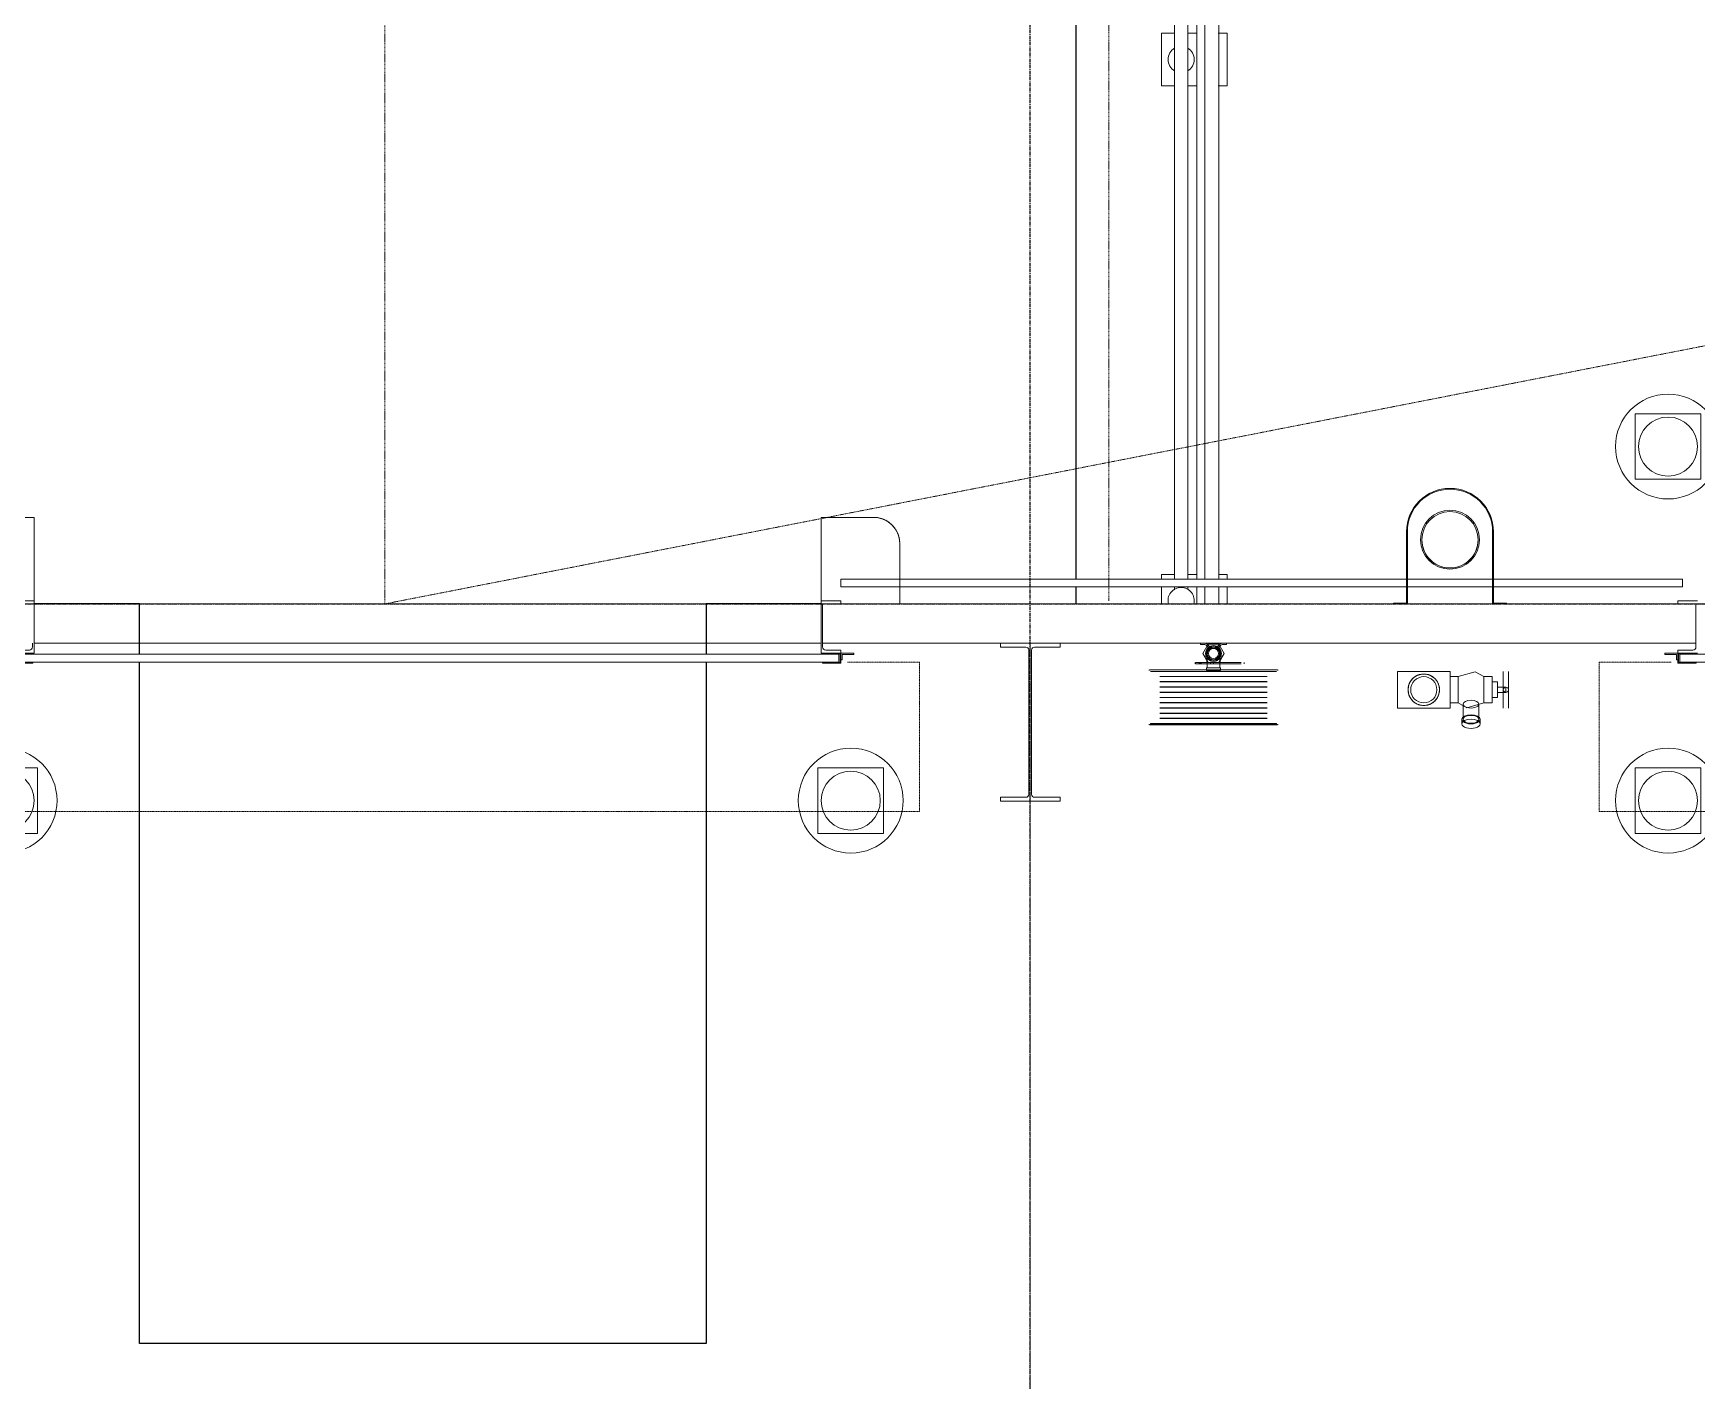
# Model space of a CAD drawing. Header units: millimetres. Extents: x -677815 to 476396, y -125373 to 39000.
# Drawn here: x 50409 to 56750, y -2962 to 2176 of the extents above; entities that cross this region are included whole.
import ezdxf

# ---------------------------------------------------------------- set-up
doc = ezdxf.new("R2010")
doc.units = ezdxf.units.MM
for name, pattern in [('Xref building Toll$0$_SBA Centre - Reference Plane', [13.4939, 6.35, -2.3813, 2.3813, -2.3813]), ('Xref building Toll$0$_SBA Dash - Loose', [5, 3, -2]), ('Xref building Toll$0$_SBA Dash - Tight', [1.6, 1, -0.6]), ('Xref building Toll$0$CENTER', [7, 4, -1, 1, -1]), ('Xref building Toll$0$Grid Line', [22.225, 12.7, -3.175, 3.175, -3.175])]:
    doc.linetypes.add(name, pattern=pattern)
for name, color, linetype, lineweight in [('AM_BOR', 4, 'Continuous', 25), ('Xref building Toll$0$A-DETL', 90, 'Continuous', 9), ('Xref building Toll$0$A-DETL-CNTR', 5, 'Xref building Toll$0$_SBA Centre - Reference Plane', 9), ('Xref building Toll$0$A-DOOR', 31, 'Continuous', 9), ('Xref building Toll$0$A-DOOR-FRAM', 31, 'Continuous', 9), ('Xref building Toll$0$A-FLOR', 192, 'Continuous', 25), ('Xref building Toll$0$A-FLOR-HRAL', 11, 'Continuous', 9), ('Xref building Toll$0$A-GENM', 13, 'Continuous', 9), ('Xref building Toll$0$A-WALL', 113, 'Continuous', 9), ('Xref building Toll$0$P-PIPE', 3, 'Continuous', 9), ('Xref building Toll$0$P-SANR-FIXT', 6, 'Continuous', 9), ('Xref building Toll$0$S-COLS', 52, 'Continuous', 9)]:
    doc.layers.add(name, color=color, linetype=linetype, lineweight=lineweight)
doc.layers.add('Xref building Toll$0$S-GRID', color=8, linetype='Continuous')

# ---------------------------------------------------------------- blocks, each defined once
blk = doc.blocks.new('Xref building Toll$0$Toll Grids')
at = {"layer": 'Xref building Toll$0$S-GRID', "linetype": 'Xref building Toll$0$Grid Line'}
for p, q in [((54209, -125373.3), (54209, 36031.5)), ((-9195.8, 0), (280997.7, 0))]:
    blk.add_line(p, q, dxfattribs=at)
blk = doc.blocks.new('Xref building Toll$0$Removable - Bollard Cast-In - 165 Bollard 1200 high - B2-623364-MASTER GROUND FLOOR')
at = {"layer": 'Xref building Toll$0$A-GENM'}
for p, q in [((121.7, 187.4), (-128.3, 187.4)), ((-128.3, 187.4), (-128.3, -62.6)), ((-128.3, -62.6), (-128.3, 187.4)), ((-128.3, 187.4), (121.7, 187.4)), ((-128.3, 187.4), (-128.3, 187.4)), ((121.7, -62.6), (121.7, 187.4)), ((121.7, 187.4), (121.7, -62.6)), ((121.7, 187.4), (121.7, 187.4)), ((-128.3, -62.6), (121.7, -62.6)), ((121.7, -62.6), (-128.3, -62.6)), ((-128.3, -62.6), (-128.3, -62.6)), ((121.7, -62.6), (121.7, -62.6))]:
    blk.add_line(p, q, dxfattribs=at)
for radius, start, end in [(200, 360, 180), (200, 0, 180), (200, 360, 180), (200, 0, 180), (112.5, 360, 180), (112.5, 0, 180), (200, 180, 360), (200, 180, 360), (200, 180, 360), (200, 180, 360), (112.5, 180, 360), (112.5, 180, 360)]:
    blk.add_arc((-3.3, 62.4), radius, start, end, dxfattribs=at)
blk = doc.blocks.new('Xref building Toll$0$_SBA ROLLER LVDoor_C Clip At Side - 3000W x 3600H-V5-MASTER GROUND FLOOR')
at = {"layer": 'Xref building Toll$0$A-DOOR', "linetype": 'Xref building Toll$0$_SBA Dash - Tight'}
for p, q in [((-1875, 147), (-1875, 717)), ((-1875, 717), (1875, 717)), ((1875, 147), (1875, 717)), ((-1875, 147), (-1600, 147)), ((1600, 147), (1875, 147))]:
    blk.add_line(p, q, dxfattribs=at)
at = {"layer": 'Xref building Toll$0$A-DOOR'}
for p, q in [((-1580, 138), (-1575, 138)), ((-1580, 118), (-1580, 138)), ((-1575, 138), (-1575, 113)), ((-1568, 147), (1568, 147)), ((-1568, 117), (-1568, 147)), ((1568, 147), (1568, 117)), ((1575, 138), (1580, 138)), ((1575, 113), (1575, 138)), ((1580, 138), (1580, 118)), ((-1625, 118), (-1580, 118)), ((-1625, 113), (-1625, 118)), ((-1575, 113), (-1625, 113)), ((-1575, 113), (-1500, 113)), ((-1575, 101), (-1575, 113)), ((-1518, 101), (-1575, 101)), ((1568, 117), (-1568, 117)), ((-1506, 75), (-1506, 89)), ((-1500, 113), (-1500, -87)), ((1500, 113), (1575, 113)), ((1500, -87), (1500, 113)), ((1506, 89), (1506, 75)), ((1575, 101), (1518, 101)), ((1575, 113), (1575, 101)), ((1625, 113), (1575, 113)), ((1580, 118), (1625, 118)), ((1625, 118), (1625, 113)), ((-1575, -87), (-1575, -75)), ((-1500, -87), (-1575, -87)), ((1575, -87), (1500, -87)), ((1575, -75), (1575, -87))]:
    blk.add_line(p, q, dxfattribs=at)
at = {"layer": 'Xref building Toll$0$A-DOOR', "linetype": 'Xref building Toll$0$CENTER'}
for p, q in [((-1800, -75), (-1500, -75)), ((-1800, -305), (-1800, -75)), ((-1800, -75), (1800, -75)), ((-1500, -75), (-1500, -405)), ((1500, -405), (1500, -75)), ((1500, -75), (1800, -75)), ((1800, -75), (1800, -305)), ((-1500, -405), (-1700, -405)), ((1700, -405), (1500, -405))]:
    blk.add_line(p, q, dxfattribs=at)
at = {"layer": 'Xref building Toll$0$A-DOOR'}
for centre, start, end in [((-1518, 89), 360, 90), ((1518, 89), 90, 180)]:
    blk.add_arc(centre, 12, start, end, dxfattribs=at)
at = {"layer": 'Xref building Toll$0$A-DOOR', "linetype": 'Xref building Toll$0$CENTER'}
for centre, start, end in [((-1700, -305), 180, 270), ((1700, -305), 270, 0)]:
    blk.add_arc(centre, 100, start, end, dxfattribs=at)
at = {"layer": 'Xref building Toll$0$A-DOOR-FRAM'}
for p, q in [((-1575, 151), (-1505, 151)), ((-1575, 113), (-1575, 151)), ((-1573, 149), (-1573, 115)), ((-1505, 149), (-1573, 149)), ((-1505, 151), (-1505, 149)), ((1505, 151), (1575, 151)), ((1505, 149), (1505, 151)), ((1573, 149), (1505, 149)), ((1573, 115), (1573, 149)), ((1575, 151), (1575, 113)), ((-1505, 113), (-1575, 113)), ((-1573, 115), (-1505, 115)), ((-1505, 115), (-1505, 113)), ((1505, 115), (1573, 115)), ((1505, 113), (1505, 115)), ((1575, 113), (1505, 113)), ((-1800, -140), (-1800, -75)), ((-1506, -75), (-1500, -75)), ((-1500, -75), (-1500, -405)), ((1500, -75), (1506, -75)), ((1500, -405), (1500, -75)), ((1800, -75), (1800, -140)), ((-1800, -305), (-1800, -169)), ((1800, -169), (1800, -305)), ((-1500, -405), (-1700, -405)), ((1700, -405), (1500, -405))]:
    blk.add_line(p, q, dxfattribs=at)
at = {"layer": 'Xref building Toll$0$A-DOOR-FRAM', "lineweight": 9}
blk.add_line((1562, -75), (-1562, -75), dxfattribs=at)
at = {"layer": 'Xref building Toll$0$A-DOOR-FRAM'}
for centre, start, end in [((-1700, -305), 180, 270), ((1700, -305), 270, 0)]:
    blk.add_arc(centre, 100, start, end, dxfattribs=at)
blk = doc.blocks.new('Xref building Toll$0$Railing - IVS-BAL-Post Crash Loading-V53-MASTER GROUND FLOOR')
at = {"layer": 'Xref building Toll$0$A-FLOR-HRAL'}
for p, q in [((-75, 100), (-24.1, 100)), ((-75, 100), (-75, 81.5)), ((24.1, 100), (60, 100)), ((60, 100), (60, 81.5)), ((142.8, 100), (175, 100)), ((175, 100), (175, 81.5)), ((-75, 52.5), (-75, -12.5)), ((60, 52.5), (60, -12.5)), ((175, 52.5), (175, -12.5))]:
    blk.add_line(p, q, dxfattribs=at)
for start, end in [(90, 194.48889), (345.51111, 90)]:
    blk.add_arc((0, 0), 50, start, end, dxfattribs=at)
blk = doc.blocks.new('Xref building Toll$0$Railing - IVS-BAL-Post Crash Loading-V67-MASTER GROUND FLOOR')
at = {"layer": 'Xref building Toll$0$A-FLOR-HRAL'}
for p, q in [((-75, 100), (-23.9, 100)), ((-75, 100), (-75, -100)), ((24.1, 100), (60, 100)), ((60, 100), (60, -100)), ((141.6, 100), (175, 100)), ((175, 100), (175, -100)), ((-23.9, -100), (-75, -100)), ((60, -100), (24.1, -100)), ((175, -100), (141.6, -100))]:
    blk.add_line(p, q, dxfattribs=at)
for start, end in [(120, 240), (300, 60)]:
    blk.add_arc((0, 0), 50, start, end, dxfattribs=at)
blk = doc.blocks.new('Xref building Toll$0$Railing - Railing-1217490-MASTER GROUND FLOOR')
at = {"layer": 'Xref building Toll$0$A-FLOR-HRAL'}
for p, q in [((62759, 162803.5), (62759, 140106.5)), ((62809, 140106.5), (62809, 162805.5)), ((62844.5, 140106.5), (62844.5, 162821.7)), ((62874.9, 140106.5), (62874.9, 162809.2)), ((62927.5, 140106.5), (62927.5, 162787.4)), ((62927.5, 140106.5), (62927.5, 162787.4)), ((62843.5, 141988.3), (62843.5, 140125)), ((62844, 140125), (62844, 141988.3)), ((62759, 140077.5), (62759, 140066.3)), ((62809, 140068.3), (62809, 140077.5)), ((62844.5, 140012.5), (62844.5, 140077.5)), ((62874.9, 140012.5), (62874.9, 140077.5)), ((62927.5, 140012.5), (62927.5, 140077.5)), ((62927.5, 140012.5), (62927.5, 140077.5))]:
    blk.add_line(p, q, dxfattribs=at)
for name, p in [('Xref building Toll$0$Railing - IVS-BAL-Post Crash Loading-V67-MASTER GROUND FLOOR', (62784, 142088.3)), ('Xref building Toll$0$Railing - IVS-BAL-Post Crash Loading-V53-MASTER GROUND FLOOR', (62784, 140025))]:
    blk.add_blockref(name, p)
blk = doc.blocks.new('Xref building Toll$0$DWP_Downpipe - 225mm-1784091-MASTER GROUND FLOOR')
at = {"layer": 'Xref building Toll$0$P-PIPE'}
for radius, start, end in [(112.5, 0, 180), (112.5, 0, 180), (107.5, 0, 180), (107.5, 360, 180), (112.5, 180, 360), (112.5, 180, 0), (107.5, 180, 360), (107.5, 180, 360)]:
    blk.add_arc((-33.5, -236), radius, start, end, dxfattribs=at)
blk = doc.blocks.new('Xref building Toll$0$IVS-GM-DownPipe Cover - DP 225mm-V83-MASTER GROUND FLOOR')
at = {"layer": 'Xref building Toll$0$A-GENM'}
for p, q in [((-165.5, 0), (-165.5, -272)), ((-162.5, -275), (-162.5, 0)), ((162.5, 0), (162.5, -275)), ((165.5, -272), (165.5, 0)), ((-165.5, -272), (-215.5, -272)), ((-215.5, -272), (-215.5, -275)), ((-215.5, -275), (-162.5, -275)), ((162.5, -275), (215.5, -275)), ((215.5, -272), (165.5, -272)), ((215.5, -275), (215.5, -272))]:
    blk.add_line(p, q, dxfattribs=at)
for radius, start in [(165.5, 360), (162.5, 0)]:
    blk.add_arc((0, 0), radius, start, 180, dxfattribs=at)
blk = doc.blocks.new('Xref building Toll$0$UB-Universal Beam-Column - C5_5_610UB101-1713712-MASTER GROUND FLOOR')
at = {"layer": 'Xref building Toll$0$S-COLS', "lineweight": 18}
for p, q in [((114, 301), (-114, 301)), ((-114, 301), (-114, 286.2)), ((-114, 286.2), (-16.7, 286.2)), ((-5.3, 274.8), (-5.3, -274.8)), ((5.3, -274.8), (5.3, 274.8)), ((16.7, 286.2), (114, 286.2)), ((114, 286.2), (114, 301)), ((-16.7, -286.2), (-114, -286.2)), ((-114, -286.2), (-114, -301)), ((-114, -301), (114, -301)), ((114, -286.2), (16.7, -286.2)), ((114, -301), (114, -286.2))]:
    blk.add_line(p, q, dxfattribs=at)
at = {"layer": 'Xref building Toll$0$S-COLS'}
for p, q in [((-114, 301), (-114, 301)), ((-114, 286.2), (-114, 286.2)), ((114, 301), (114, 301)), ((114, 286.2), (114, 286.2)), ((-114, -286.2), (-114, -286.2)), ((-114, -301), (-114, -301)), ((114, -286.2), (114, -286.2)), ((114, -301), (114, -301))]:
    blk.add_line(p, q, dxfattribs=at)
at = {"layer": 'Xref building Toll$0$S-COLS', "lineweight": 18}
for centre, start, end in [((-16.7, 274.8), 0, 90), ((16.7, 274.8), 90, 180), ((-16.7, -274.8), 270, 0), ((16.7, -274.8), 180, 270)]:
    blk.add_arc(centre, 11.4, start, end, dxfattribs=at)
blk = doc.blocks.new('Xref building Toll$0$_SBA ROLLER LVDoor_C Clip At Side - 6000W x 5000H-V332-MASTER GROUND FLOOR')
at = {"layer": 'Xref building Toll$0$A-DOOR'}
for p, q in [((-3000, 87), (-3075, 87)), ((-3075, 87), (-3075, 75)), ((-3075, -113), (-3125, -113)), ((-3125, -113), (-3125, -118)), ((-3125, -118), (-3080, -118)), ((-3080, -118), (-3080, -138)), ((-3018, -101), (-3075, -101)), ((-3075, -101), (-3075, -113)), ((-3075, -113), (-3000, -113)), ((-3075, -138), (-3075, -113)), ((3068, -117), (-3068, -117)), ((-3068, -117), (-3068, -147)), ((-3006, -75), (-3006, -89)), ((-3080, -138), (-3075, -138)), ((-3068, -147), (3068, -147))]:
    blk.add_line(p, q, dxfattribs=at)
at = {"layer": 'Xref building Toll$0$A-DOOR', "linetype": 'Xref building Toll$0$_SBA Dash - Tight'}
for p, q in [((-3375, -147), (-3100, -147)), ((-3375, -147), (-3375, -717)), ((-3375, -717), (3375, -717))]:
    blk.add_line(p, q, dxfattribs=at)
at = {"layer": 'Xref building Toll$0$A-DOOR'}
blk.add_arc((-3018, -89), 12, 270, 0, dxfattribs=at)
at = {"layer": 'Xref building Toll$0$A-DOOR-FRAM', "lineweight": 9}
blk.add_line((3062, 75), (-3062, 75), dxfattribs=at)
at = {"layer": 'Xref building Toll$0$A-DOOR-FRAM'}
for p, q in [((-3005, -113), (-3075, -113)), ((-3075, -113), (-3075, -151)), ((-3073, -149), (-3073, -115)), ((-3073, -115), (-3005, -115)), ((-3005, -115), (-3005, -113)), ((-3075, -151), (-3005, -151)), ((-3005, -149), (-3073, -149)), ((-3005, -151), (-3005, -149))]:
    blk.add_line(p, q, dxfattribs=at)
blk = doc.blocks.new('Xref building Toll$0$HYD-SINGLE HEAD - Standard-1798686-MASTER GROUND FLOOR')
at = {"layer": 'Xref building Toll$0$A-GENM'}
for p, q in [((186.5, 128.5), (-13.5, 128.5)), ((-13.5, -11.5), (-13.5, 128.5)), ((-13.5, 128.5), (-13.5, -11.5)), ((186.5, -11.5), (186.5, 128.5)), ((186.5, 128.5), (186.5, -11.5)), ((389.6, 128.5), (389.6, -11.5)), ((399.6, 128.5), (399.6, 128.5)), ((399.6, 128.5), (399.6, 128.5)), ((409.6, -11.5), (409.6, 128.5)), ((217.5, 108.5), (186.5, 108.5)), ((186.5, 8.5), (186.5, 108.5)), ((186.5, 108.5), (186.5, 8.5)), ((217.5, 108.5), (217.5, 58.5)), ((217.5, 58.5), (217.5, 108.5)), ((347.1, 108.5), (315.5, 108.5)), ((315.5, 58.5), (315.5, 108.5)), ((315.5, 108.5), (315.5, 58.5)), ((347.1, 108.5), (347.1, 8.5)), ((347.1, 8.5), (347.1, 108.5)), ((367.3, 88.5), (347.1, 88.5)), ((347.1, 88.5), (347.1, 28.5)), ((347.1, 28.5), (347.1, 88.5)), ((367.3, 88.5), (367.3, 28.5)), ((367.3, 28.5), (367.3, 88.5)), ((399.6, 68.5), (367.3, 68.5)), ((367.3, 68.5), (367.3, 48.5)), ((367.3, 48.5), (367.3, 68.5)), ((399.6, 48.5), (399.6, 68.5)), ((399.6, 68.5), (399.6, 48.5)), ((186.5, 8.5), (217.5, 8.5)), ((217.5, 58.5), (217.5, 8.5)), ((217.5, 8.5), (217.5, 58.5)), ((236.5, 3.7), (236.5, -54.1)), ((296.5, -54.1), (296.5, 3.7)), ((315.5, 8.5), (315.5, 58.5)), ((315.5, 58.5), (315.5, 8.5)), ((315.5, 8.5), (347.1, 8.5)), ((347.1, 28.5), (367.3, 28.5)), ((367.3, 48.5), (399.6, 48.5)), ((-13.5, -11.5), (186.5, -11.5)), ((231.5, -54.1), (231.5, -71.4)), ((301.5, -71.4), (301.5, -54.1)), ((399.6, -11.5), (399.6, -11.5)), ((399.6, -11.5), (399.6, -11.5))]:
    blk.add_line(p, q, dxfattribs=at)
at = {"layer": 'Xref building Toll$0$A-GENM', "flags": 128}
for points in [[(389.6, -11.5), (389.6, 20.7), (389.6, 87.6), (389.6, 127.8), (389.6, 128.5)], [(389.6, 128.5), (389.6, 96.3), (389.6, 29.3), (389.6, -10.8), (389.6, -11.5)], [(409.6, 128.5), (409.6, 96.3), (409.6, 29.3), (409.6, -10.8), (409.6, -11.5)], [(409.6, -11.5), (409.6, 20.7), (409.6, 87.6), (409.6, 127.8), (409.6, 128.5)], [(217.5, 108.5), (282.1, 126.7), (315.5, 108.5)], [(315.5, 8.5), (250.9, -9.8), (217.5, 8.5)]]:
    blk.add_lwpolyline(points, dxfattribs=at)
at = {"layer": 'Xref building Toll$0$A-GENM'}
for centre, radius, start, end in [((86.5, 58.5), 60, 90, 270), ((86.5, 58.5), 50, 90, 270), ((86.5, 58.5), 50, 90, 270), ((86.5, 58.5), 60, 270, 90), ((86.5, 58.5), 50, 270, 90), ((86.5, 58.5), 50, 270, 90), ((399.6, 58.5), 10, 90, 270), ((399.6, 58.5), 10, 90, 270), ((399.6, 58.5), 10, 270, 90), ((399.6, 58.5), 10, 270, 90)]:
    blk.add_arc(centre, radius, start, end, dxfattribs=at)
for centre, major_axis, start_param, end_param in [((266.5, 3.7), (-30, 0), 3.141593, 6.283185), ((266.5, 3.7), (-30, 0), 0, 3.141593), ((266.5, -54.1), (-35, 0), 3.141593, 6.283185), ((266.5, -71.4), (-35, 0), 3.141593, 6.283185), ((266.5, -54.1), (-35, 0), 0, 3.141593), ((266.5, -54.1), (30, 0), 0, 3.141593), ((266.5, -54.1), (-30, 0), 0, 3.141593), ((266.5, -71.4), (-35, 0), 0, 3.141593)]:
    blk.add_ellipse(centre, major_axis=major_axis, ratio=0.5, start_param=start_param, end_param=end_param, dxfattribs=at)
for points in [[(86.5, 118.5), (83.3, 118.3), (78.7, 117.9), (73.7, 117), (70.9, 116.4), (68.8, 115.8), (66.8, 115.2), (64.2, 114.3), (61.1, 112.9), (58.1, 111.4), (55.7, 110), (53.4, 108.6), (50.7, 106.7), (46.5, 103.4), (41.7, 98.7), (36.5, 92.1), (33, 86), (30.7, 80.6), (29.2, 76.4), (28, 72.1), (27.1, 67.7), (26.6, 63.1), (26.4, 58.5), (26.6, 53.8), (27.3, 47.8), (28.7, 41.9), (30.7, 36.3), (32.4, 32.3), (34.4, 28.5), (37.4, 23.7), (41.7, 18.3), (46.5, 13.5), (50.2, 10.6), (52.4, 9.1), (54, 8), (55.7, 6.9), (58.1, 5.6), (61.1, 4), (64.2, 2.6), (66.8, 1.7), (68.8, 1.1), (70.9, 0.6), (73.7, 0), (78.7, -0.9), (83.3, -1.4), (86.5, -1.5)], [(86.5, -1.5), (89.6, -1.4), (94.2, -0.9), (99.2, 0), (102, 0.6), (104.1, 1.1), (106.1, 1.7), (108.7, 2.6), (111.8, 4), (114.9, 5.6), (117.2, 6.9), (119.5, 8.3), (122.2, 10.2), (126.4, 13.5), (131.2, 18.3), (136.4, 24.8), (139.9, 31), (142.2, 36.3), (143.7, 40.5), (145, 44.9), (145.8, 49.3), (146.3, 53.8), (146.5, 58.5), (146.3, 63.1), (145.7, 69.2), (144.3, 75), (142.2, 80.6), (140.5, 84.6), (138.5, 88.4), (135.5, 93.2), (131.2, 98.7), (126.4, 103.4), (122.8, 106.3), (120.6, 107.9), (118.9, 109), (117.2, 110), (114.9, 111.4), (111.9, 112.9), (108.7, 114.3), (106.1, 115.2), (104.1, 115.8), (102, 116.4), (99.2, 117), (94.2, 117.9), (89.6, 118.3), (86.5, 118.5)]]:
    blk.add_open_spline(points, degree=3, knots=[0, 0, 0, 0, 0.045455, 0.068182, 0.079545, 0.090909, 0.102273, 0.113636, 0.136364, 0.159091, 0.170455, 0.181818, 0.204545, 0.227273, 0.272727, 0.318182, 0.363636, 0.386364, 0.409091, 0.431818, 0.454545, 0.477273, 0.5, 0.522727, 0.545455, 0.590909, 0.613636, 0.636364, 0.659091, 0.681818, 0.727273, 0.772727, 0.795455, 0.806818, 0.818182, 0.829545, 0.840909, 0.863636, 0.886364, 0.897727, 0.909091, 0.920455, 0.931818, 0.954545, 1, 1, 1, 1], dxfattribs=at)
blk = doc.blocks.new('Xref building Toll$0$FHR_5752 - FHR-1784081-MASTER GROUND FLOOR')
at = {"layer": 'Xref building Toll$0$P-SANR-FIXT'}
for p, q in [((-120, 386.6), (-120, 384.1)), ((-115, 384.1), (-115, 381.1)), ((-115, 384.1), (365, 384.1)), ((365, 384.1), (-115, 384.1)), ((-115, 384.1), (-115, 381.1)), ((-115, 381.1), (365, 381.1)), ((365, 381.1), (-115, 381.1)), ((-80, 386.6), (-80, 384.1)), ((45.3, 386.6), (-79.5, 386.6)), ((-79.5, 386.6), (-79.5, 386.6)), ((-79.5, 386.6), (45.2, 386.6)), ((-79.5, 384.1), (-79.5, 386.6)), ((-79.5, 384.1), (-79.5, 386.6)), ((45.3, 384.1), (-79.5, 384.1)), ((-79.5, 384.1), (-79.5, 384.1)), ((-79.5, 384.1), (45.2, 384.1)), ((26.2, 386.6), (1.1, 386.6)), ((1.1, 386.6), (55.9, 386.6)), ((56.5, 386.6), (1.1, 386.6)), ((1.1, 386.6), (26.2, 386.6)), ((1.1, 384.1), (1.1, 386.6)), ((1.1, 384.1), (1.1, 386.6)), ((26.2, 384.1), (1.1, 384.1)), ((1.1, 384.1), (55.9, 384.1)), ((56.5, 384.1), (1.1, 384.1)), ((1.1, 384.1), (26.2, 384.1)), ((106.8, 386.6), (26.2, 386.6)), ((26.2, 386.6), (106.8, 386.6)), ((26.2, 384.1), (26.2, 386.6)), ((26.2, 384.1), (26.2, 386.6)), ((106.8, 384.1), (26.2, 384.1)), ((26.2, 384.1), (106.8, 384.1)), ((45.2, 386.6), (56.5, 386.6)), ((45.2, 384.1), (45.2, 386.6)), ((45.2, 384.1), (56.5, 384.1)), ((55.9, 386.6), (45.3, 386.6)), ((55.9, 384.1), (45.3, 384.1)), ((55.9, 384.1), (55.9, 386.6)), ((57.9, 384.1), (57.9, 386.6)), ((58, 384.1), (58, 386.6)), ((143.2, 386.6), (106.8, 386.6)), ((106.8, 386.6), (143.2, 386.6)), ((143.2, 384.1), (106.8, 384.1)), ((106.8, 384.1), (143.2, 384.1)), ((125, 386.6), (125, 386.6)), ((125, 386.6), (125, 386.6)), ((125, 386.6), (125, 386.6)), ((125, 386.6), (125, 386.6)), ((125, 384.1), (125, 384.1)), ((125, 384.1), (125, 384.1)), ((125, 384.1), (125, 384.1)), ((125, 384.1), (125, 384.1)), ((125, 381.1), (125, 381.1)), ((125, 381.1), (125, 381.1)), ((223.8, 386.6), (143.2, 386.6)), ((143.2, 386.6), (223.8, 386.6)), ((223.8, 384.1), (143.2, 384.1)), ((143.2, 384.1), (223.8, 384.1)), ((191.7, 386.6), (191.7, 384.1)), ((191.8, 386.6), (191.8, 384.1)), ((204, 386.6), (193.5, 386.6)), ((193.5, 386.6), (248.9, 386.6)), ((193.5, 384.1), (193.5, 386.6)), ((204, 384.1), (193.5, 384.1)), ((193.5, 384.1), (248.9, 384.1)), ((248.9, 386.6), (193.8, 386.6)), ((193.8, 386.6), (204.2, 386.6)), ((193.8, 384.1), (193.8, 386.6)), ((248.9, 384.1), (193.8, 384.1)), ((193.8, 384.1), (204.2, 384.1)), ((329.5, 386.6), (204, 386.6)), ((329.5, 384.1), (204, 384.1)), ((204.2, 386.6), (329.5, 386.6)), ((204.2, 384.1), (329.5, 384.1)), ((248.9, 386.6), (223.8, 386.6)), ((223.8, 386.6), (248.9, 386.6)), ((223.8, 384.1), (223.8, 386.6)), ((223.8, 384.1), (223.8, 386.6)), ((248.9, 384.1), (223.8, 384.1)), ((223.8, 384.1), (248.9, 384.1)), ((248.9, 386.6), (248.9, 384.1)), ((248.9, 384.1), (248.9, 386.6)), ((329.5, 386.6), (329.5, 386.6)), ((329.5, 384.1), (329.5, 386.6)), ((329.5, 384.1), (329.5, 386.6)), ((329.5, 384.1), (329.5, 384.1)), ((330, 384.1), (330, 386.6)), ((365, 381.1), (365, 384.1)), ((365, 381.1), (365, 384.1)), ((370, 384.1), (370, 386.6)), ((-120, 179.3), (-120, 176.8)), ((7.5, 153), (7.5, 149)), ((20, 153), (193.9, 153)), ((125, 153), (20, 153)), ((20, 153), (20, 153)), ((20, 149), (20, 149)), ((20, 149), (125, 149)), ((193.9, 149), (20, 149)), ((104.8, 149), (84.6, 114)), ((84.6, 114), (104.8, 149)), ((98, 179.3), (98, 169.3)), ((98, 179.3), (152, 179.3)), ((152, 179.3), (98, 179.3)), ((98, 169.3), (152, 169.3)), ((152, 169.3), (98, 169.3)), ((150, 149), (100, 149)), ((100, 149), (100, 149)), ((100, 149), (150, 149)), ((100, 114), (100, 149)), ((100, 130.6), (100, 149)), ((100, 130.6), (100, 114)), ((125, 169.3), (101, 169.3)), ((101, 169.3), (125, 169.3)), ((145.2, 149), (104.8, 149)), ((104.8, 149), (145.2, 149)), ((104.8, 149), (104.8, 149)), ((106.9, 153), (106.9, 153)), ((125, 179.3), (125, 179.3)), ((125, 179.3), (125, 179.3)), ((125, 176.8), (125, 176.8)), ((125, 176.8), (125, 176.8)), ((125, 169.3), (149, 169.3)), ((149, 169.3), (125, 169.3)), ((175.9, 153), (125, 153)), ((125, 149), (125, 153)), ((125, 149), (175.9, 149)), ((136.9, 153), (172.6, 153)), ((179.9, 153), (136.9, 153)), ((136.9, 153), (136.9, 149)), ((136.9, 149), (179.9, 149)), ((172.6, 149), (136.9, 149)), ((165.4, 114), (145.2, 149)), ((145.2, 149), (165.4, 114)), ((145.2, 149), (145.2, 149)), ((150, 149), (150, 149)), ((150, 149), (150, 114)), ((150, 130.6), (150, 149)), ((150, 114), (150, 130.6)), ((152, 169.3), (152, 179.3)), ((172.6, 153), (179.9, 153)), ((172.6, 149), (172.6, 153)), ((179.9, 149), (172.6, 149)), ((193.9, 153), (175.9, 153)), ((175.9, 149), (175.9, 153)), ((175.9, 149), (193.9, 149)), ((179.9, 149), (179.9, 153)), ((193.9, 149), (193.9, 153)), ((195, 149), (195, 153)), ((370, 176.8), (370, 179.3)), ((91.5, 80), (75, 80)), ((75, 80), (75, 75)), ((75, 75), (75, 80)), ((75, 80), (91.5, 80)), ((75, 80), (75, 80)), ((91.5, 80), (75, 80)), ((75, 80), (75, 75)), ((75, 75), (75, 80)), ((75, 80), (91.5, 80)), ((75, 80), (75, 80)), ((75, 75), (91.5, 75)), ((91.5, 75), (75, 75)), ((75, 75), (75, 75)), ((75, 75), (91.5, 75)), ((91.5, 75), (75, 75)), ((75, 75), (75, 75)), ((84.6, 114), (104.8, 79)), ((104.8, 79), (84.6, 114)), ((84.6, 114), (84.6, 114)), ((91.5, 80), (91.5, 80)), ((91.5, 80), (91.5, 80)), ((91.5, 75), (91.5, 75)), ((91.5, 75), (91.5, 75)), ((107.8, 92.8), (97.5, 82.5)), ((97.5, 82.5), (107.8, 92.8)), ((107.8, 92.8), (97.5, 82.5)), ((97.5, 82.5), (107.8, 92.8)), ((97.5, 82.5), (97.5, 82.5)), ((97.5, 82.5), (97.5, 82.5)), ((100, 114), (106, 114)), ((100, 114), (100, 114)), ((100, 114), (106, 114)), ((101, 78.9), (111.3, 89.2)), ((111.3, 89.2), (101, 78.9)), ((101, 78.9), (111.3, 89.2)), ((111.3, 89.2), (101, 78.9)), ((101, 78.9), (101, 78.9)), ((101, 78.9), (101, 78.9)), ((104.8, 79), (145.2, 79)), ((145.2, 79), (104.8, 79)), ((104.8, 79), (104.8, 79)), ((106, 114), (106, 114)), ((107.8, 92.8), (107.8, 92.8)), ((107.8, 92.8), (107.8, 92.8)), ((111.3, 89.2), (111.3, 89.2)), ((111.3, 89.2), (111.3, 89.2)), ((125, 95), (113.1, 95)), ((113.1, 95), (125, 95)), ((113.1, 95), (113.1, 95)), ((125, 95), (113.1, 95)), ((113.1, 95), (125, 95)), ((113.1, 95), (113.1, 95)), ((113.2, 90), (125, 90)), ((125, 90), (113.2, 90)), ((113.2, 90), (113.2, 90)), ((113.2, 90), (125, 90)), ((125, 90), (113.2, 90)), ((113.2, 90), (113.2, 90)), ((136.9, 95), (125, 95)), ((125, 95), (136.9, 95)), ((136.9, 95), (125, 95)), ((125, 95), (136.9, 95)), ((125, 90), (136.8, 90)), ((136.8, 90), (125, 90)), ((125, 90), (136.8, 90)), ((136.8, 90), (125, 90)), ((136.8, 90), (136.8, 90)), ((136.8, 90), (136.8, 90)), ((136.9, 95), (136.9, 95)), ((136.9, 95), (136.9, 95)), ((138.7, 89.2), (149, 78.9)), ((149, 78.9), (138.7, 89.2)), ((138.7, 89.2), (138.7, 89.2)), ((138.7, 89.2), (149, 78.9)), ((149, 78.9), (138.7, 89.2)), ((138.7, 89.2), (138.7, 89.2)), ((152.5, 82.5), (142.2, 92.8)), ((142.2, 92.8), (152.5, 82.5)), ((142.2, 92.8), (142.2, 92.8)), ((152.5, 82.5), (142.2, 92.8)), ((142.2, 92.8), (152.5, 82.5)), ((142.2, 92.8), (142.2, 92.8)), ((144, 114), (150, 114)), ((144, 114), (144, 114)), ((144, 114), (150, 114)), ((145.2, 79), (165.4, 114)), ((165.4, 114), (145.2, 79)), ((145.2, 79), (145.2, 79)), ((149, 78.9), (149, 78.9)), ((149, 78.9), (149, 78.9)), ((150, 114), (150, 114)), ((152.5, 82.5), (152.5, 82.5)), ((152.5, 82.5), (152.5, 82.5)), ((175, 80), (158.5, 80)), ((158.5, 80), (175, 80)), ((158.5, 80), (158.5, 80)), ((175, 80), (158.5, 80)), ((158.5, 80), (175, 80)), ((158.5, 80), (158.5, 80)), ((158.5, 75), (175, 75)), ((175, 75), (158.5, 75)), ((158.5, 75), (158.5, 75)), ((158.5, 75), (175, 75)), ((175, 75), (158.5, 75)), ((158.5, 75), (158.5, 75)), ((165.4, 114), (165.4, 114)), ((175, 75), (175, 80)), ((175, 80), (175, 75)), ((175, 80), (175, 80)), ((175, 75), (175, 80)), ((175, 80), (175, 75)), ((175, 80), (175, 80)), ((175, 75), (175, 75)), ((175, 75), (175, 75))]:
    blk.add_line(p, q, dxfattribs=at)
at = {"layer": 'Xref building Toll$0$P-SANR-FIXT', "flags": 128}
for points in [[(-119.3, 386.7), (-82.2, 386.7), (17.9, 386.7), (125, 386.7)], [(125, 386.7), (-4.5, 386.7), (-94.6, 386.7), (-119.3, 386.7)], [(-115, 381.1), (-77.9, 381.1), (21.9, 381.1), (125, 381.1)], [(125, 381.1), (-3.2, 381.1), (-91.7, 381.1), (-115, 381.1)], [(-79.5, 381.3), (-42.6, 381.3), (54.9, 381.3), (177.7, 381.3), (281.4, 381.3), (328.7, 381.3), (329.5, 381.3)], [(329.5, 381.3), (292.6, 381.3), (195.1, 381.3), (72.3, 381.3), (-31.4, 381.3), (-78.7, 381.3), (-79.5, 381.3)], [(369.3, 386.7), (332.2, 386.7), (232.1, 386.7), (125, 386.7)], [(125, 386.7), (254.5, 386.7), (344.6, 386.7), (369.3, 386.7)], [(365, 381.1), (327.9, 381.1), (228.1, 381.1), (125, 381.1)], [(125, 381.1), (253.2, 381.1), (341.7, 381.1), (365, 381.1)], [(329.5, 362.3), (292.6, 362.3), (195.1, 362.3), (72.3, 362.3), (-31.4, 362.3), (-78.7, 362.3), (-79.5, 362.3)], [(-79.5, 362.3), (-42.6, 362.3), (54.9, 362.3), (177.7, 362.3), (281.4, 362.3), (328.7, 362.3), (329.5, 362.3)], [(-79.5, 361.3), (-42.6, 361.3), (54.9, 361.3), (177.7, 361.3), (281.4, 361.3), (328.7, 361.3), (329.5, 361.3)], [(329.5, 361.3), (292.6, 361.3), (195.1, 361.3), (72.3, 361.3), (-31.4, 361.3), (-78.7, 361.3), (-79.5, 361.3)], [(329.5, 342.3), (292.6, 342.3), (195.1, 342.3), (72.3, 342.3), (-31.4, 342.3), (-78.7, 342.3), (-79.5, 342.3)], [(-79.5, 342.3), (-42.6, 342.3), (54.9, 342.3), (177.7, 342.3), (281.4, 342.3), (328.7, 342.3), (329.5, 342.3)], [(-79.5, 341.3), (-42.6, 341.3), (54.9, 341.3), (177.7, 341.3), (281.4, 341.3), (328.7, 341.3), (329.5, 341.3)], [(329.5, 341.3), (292.6, 341.3), (195.1, 341.3), (72.3, 341.3), (-31.4, 341.3), (-78.7, 341.3), (-79.5, 341.3)], [(329.5, 322.3), (292.6, 322.3), (195.1, 322.3), (72.3, 322.3), (-31.4, 322.3), (-78.7, 322.3), (-79.5, 322.3)], [(-79.5, 322.3), (-42.6, 322.3), (54.9, 322.3), (177.7, 322.3), (281.4, 322.3), (328.7, 322.3), (329.5, 322.3)], [(-79.5, 321.3), (-42.6, 321.3), (54.9, 321.3), (177.7, 321.3), (281.4, 321.3), (328.7, 321.3), (329.5, 321.3)], [(329.5, 321.3), (292.6, 321.3), (195.1, 321.3), (72.3, 321.3), (-31.4, 321.3), (-78.7, 321.3), (-79.5, 321.3)], [(329.5, 302.3), (292.6, 302.3), (195.1, 302.3), (72.3, 302.3), (-31.4, 302.3), (-78.7, 302.3), (-79.5, 302.3)], [(-79.5, 302.3), (-42.6, 302.3), (54.9, 302.3), (177.7, 302.3), (281.4, 302.3), (328.7, 302.3), (329.5, 302.3)], [(-79.5, 301.3), (-42.6, 301.3), (54.9, 301.3), (177.7, 301.3), (281.4, 301.3), (328.7, 301.3), (329.5, 301.3)], [(329.5, 301.3), (292.6, 301.3), (195.1, 301.3), (72.3, 301.3), (-31.4, 301.3), (-78.7, 301.3), (-79.5, 301.3)], [(329.5, 282.3), (292.6, 282.3), (195.1, 282.3), (72.3, 282.3), (-31.4, 282.3), (-78.7, 282.3), (-79.5, 282.3)], [(-79.5, 282.3), (-42.6, 282.3), (54.9, 282.3), (177.7, 282.3), (281.4, 282.3), (328.7, 282.3), (329.5, 282.3)], [(-79.5, 281.3), (-42.6, 281.3), (54.9, 281.3), (177.7, 281.3), (281.4, 281.3), (328.7, 281.3), (329.5, 281.3)], [(329.5, 281.3), (292.6, 281.3), (195.1, 281.3), (72.3, 281.3), (-31.4, 281.3), (-78.7, 281.3), (-79.5, 281.3)], [(329.5, 262.3), (292.6, 262.3), (195.1, 262.3), (72.3, 262.3), (-31.4, 262.3), (-78.7, 262.3), (-79.5, 262.3)], [(-79.5, 262.3), (-42.6, 262.3), (54.9, 262.3), (177.7, 262.3), (281.4, 262.3), (328.7, 262.3), (329.5, 262.3)], [(-79.5, 261.3), (-42.6, 261.3), (54.9, 261.3), (177.7, 261.3), (281.4, 261.3), (328.7, 261.3), (329.5, 261.3)], [(329.5, 261.3), (292.6, 261.3), (195.1, 261.3), (72.3, 261.3), (-31.4, 261.3), (-78.7, 261.3), (-79.5, 261.3)], [(329.5, 242.3), (292.6, 242.3), (195.1, 242.3), (72.3, 242.3), (-31.4, 242.3), (-78.7, 242.3), (-79.5, 242.3)], [(-79.5, 242.3), (-42.6, 242.3), (54.9, 242.3), (177.7, 242.3), (281.4, 242.3), (328.7, 242.3), (329.5, 242.3)], [(-79.5, 241.3), (-42.6, 241.3), (54.9, 241.3), (177.7, 241.3), (281.4, 241.3), (328.7, 241.3), (329.5, 241.3)], [(329.5, 241.3), (292.6, 241.3), (195.1, 241.3), (72.3, 241.3), (-31.4, 241.3), (-78.7, 241.3), (-79.5, 241.3)], [(329.5, 222.3), (292.6, 222.3), (195.1, 222.3), (72.3, 222.3), (-31.4, 222.3), (-78.7, 222.3), (-79.5, 222.3)], [(-79.5, 222.3), (-42.6, 222.3), (54.9, 222.3), (177.7, 222.3), (281.4, 222.3), (328.7, 222.3), (329.5, 222.3)], [(-79.5, 221.3), (-42.6, 221.3), (54.9, 221.3), (177.7, 221.3), (281.4, 221.3), (328.7, 221.3), (329.5, 221.3)], [(329.5, 221.3), (292.6, 221.3), (195.1, 221.3), (72.3, 221.3), (-31.4, 221.3), (-78.7, 221.3), (-79.5, 221.3)], [(329.5, 202.3), (292.6, 202.3), (195.1, 202.3), (72.3, 202.3), (-31.4, 202.3), (-78.7, 202.3), (-79.5, 202.3)], [(-79.5, 202.3), (-42.6, 202.3), (54.9, 202.3), (177.7, 202.3), (281.4, 202.3), (328.7, 202.3), (329.5, 202.3)], [(-79.5, 201.3), (-42.6, 201.3), (54.9, 201.3), (177.7, 201.3), (281.4, 201.3), (328.7, 201.3), (329.5, 201.3)], [(329.5, 201.3), (292.6, 201.3), (195.1, 201.3), (72.3, 201.3), (-31.4, 201.3), (-78.7, 201.3), (-79.5, 201.3)], [(-119.3, 176.7), (-82.2, 176.7), (17.9, 176.7), (125, 176.7)], [(125, 176.7), (-4.5, 176.7), (-94.6, 176.7), (-119.3, 176.7)], [(-115, 182.3), (-77.9, 182.3), (21.9, 182.3), (125, 182.3)], [(125, 182.3), (-3.2, 182.3), (-91.7, 182.3), (-115, 182.3)], [(329.5, 182.3), (292.6, 182.3), (195.1, 182.3), (72.3, 182.3), (-31.4, 182.3), (-78.7, 182.3), (-79.5, 182.3)], [(-79.5, 182.3), (-42.6, 182.3), (54.9, 182.3), (177.7, 182.3), (281.4, 182.3), (328.7, 182.3), (329.5, 182.3)], [(101, 169.3), (101, 122.8), (101, 114)], [(365, 182.3), (327.9, 182.3), (228.1, 182.3), (125, 182.3)], [(125, 182.3), (253.2, 182.3), (341.7, 182.3), (365, 182.3)], [(369.3, 176.7), (332.2, 176.7), (232.1, 176.7), (125, 176.7)], [(125, 176.7), (254.5, 176.7), (344.6, 176.7), (369.3, 176.7)], [(149, 114), (149, 139.4), (149, 169.3)]]:
    blk.add_lwpolyline(points, dxfattribs=at)
at = {"layer": 'Xref building Toll$0$P-SANR-FIXT'}
for centre, radius, start, end in [((125, 114), 30, 0, 180), ((125, 114), 30, 146.44269, 180), ((125, 114), 27, 0, 180), ((125, 114), 27, 360, 180), ((125, 114), 30, 33.55731, 146.44269), ((125, 114), 24, 90, 180), ((125, 114), 19, 0, 180), ((125, 114), 19, 0, 180), ((125, 114), 19, 0, 180), ((125, 114), 19, 0, 180), ((125, 114), 24, 360, 90), ((125, 114), 30, 0, 33.55731), ((91.3, 88.8), 8.84, 270.81894, 314.18106), ((91.3, 88.8), 8.84, 270.81894, 314.18106), ((91.3, 88.8), 8.84, 270.81894, 314.18106), ((91.3, 88.8), 8.84, 270.81894, 314.18106), ((91.3, 88.8), 13.8, 270.65452, 314.34548), ((91.3, 88.8), 13.8, 270.65452, 314.34548), ((91.3, 88.8), 13.8, 270.65452, 314.34548), ((91.3, 88.8), 13.8, 270.65452, 314.34548), ((125, 114), 30, 180, 360), ((125, 114), 30, 180, 360), ((125, 114), 27, 180, 360), ((125, 114), 27, 180, 360), ((125, 114), 24, 180, 270), ((125, 114), 19, 180, 360), ((125, 114), 19, 180, 360), ((125, 114), 19, 180, 360), ((125, 114), 19, 180, 360), ((113.3, 87), 7.99, 91.6296, 133.3704), ((113.3, 87), 7.99, 91.6296, 133.3704), ((113.3, 87), 7.99, 91.6296, 133.3704), ((113.3, 87), 7.99, 91.6296, 133.3704), ((113.3, 87), 2.99, 92.66399, 132.33601), ((113.3, 87), 2.99, 92.66399, 132.33601), ((113.3, 87), 2.99, 92.66399, 132.33601), ((113.3, 87), 2.99, 92.66399, 132.33601), ((125, 114), 24, 270, 360), ((136.7, 87), 2.99, 47.66399, 87.33601), ((136.7, 87), 2.99, 47.66399, 87.33601), ((136.7, 87), 2.99, 47.66399, 87.33601), ((136.7, 87), 2.99, 47.66399, 87.33601), ((136.7, 87), 7.99, 46.6296, 88.3704), ((136.7, 87), 7.99, 46.6296, 88.3704), ((136.7, 87), 7.99, 46.6296, 88.3704), ((136.7, 87), 7.99, 46.6296, 88.3704), ((158.7, 88.8), 13.8, 225.65452, 269.34548), ((158.7, 88.8), 13.8, 225.65452, 269.34548), ((158.7, 88.8), 13.8, 225.65452, 269.34548), ((158.7, 88.8), 13.8, 225.65452, 269.34548), ((158.7, 88.8), 8.84, 225.81894, 269.18106), ((158.7, 88.8), 8.84, 225.81894, 269.18106), ((158.7, 88.8), 8.84, 225.81894, 269.18106), ((158.7, 88.8), 8.84, 225.81894, 269.18106)]:
    blk.add_arc(centre, radius, start, end, dxfattribs=at)
blk = doc.blocks.new('Xref building Toll$0$building block 28092016')
at = {"layer": 'Xref building Toll$0$A-DETL', "linetype": 'Xref building Toll$0$_SBA Dash - Loose'}
for p, q in [((774298.6, -671499.5), (774298.6, -651499.5)), ((876541.6, -651499.5), (774298.6, -671499.5)), ((777058.6, -667499.5), (777058.6, -671487.5))]:
    blk.add_line(p, q, dxfattribs=at)
at = {"layer": 'Xref building Toll$0$A-DETL-CNTR'}
blk.add_line((776758.6, -671649.5), (776758.6, -678631.2), dxfattribs=at)
at = {"layer": 'Xref building Toll$0$A-FLOR'}
for p, q in [((776933.6, -671405.5), (776933.6, -648499.5)), ((776933.6, -671499.5), (776933.6, -671434.5)), ((773363.1, -671499.5), (772961.3, -671499.5)), ((773363.1, -671691.5), (773363.1, -671499.5)), ((775961.3, -671499.5), (775523.1, -671499.5)), ((775523.1, -671499.5), (775523.1, -671691.5)), ((773363.1, -674319.5), (773363.1, -671721.5)), ((775523.1, -671721.5), (775523.1, -674319.5)), ((775523.1, -674319.5), (773363.1, -674319.5))]:
    blk.add_line(p, q, dxfattribs=at)
at = {"layer": 'Xref building Toll$0$A-WALL', "lineweight": 18}
for p, q in [((779245.1, -671405.5), (776036.3, -671405.5)), ((776036.3, -671405.5), (776036.3, -671434.5)), ((779245.1, -671434.5), (779245.1, -671405.5)), ((776036.3, -671434.5), (779245.1, -671434.5))]:
    blk.add_line(p, q, dxfattribs=at)
at = {"layer": 'Xref building Toll$0$A-WALL'}
for p, q in [((773363.1, -671499.5), (775523.1, -671499.5)), ((775967.3, -671499.5), (778143.1, -671499.5)), ((775967.3, -671499.5), (775967.3, -671649.5)), ((778196.1, -671499.5), (778521.1, -671499.5)), ((778574.1, -671499.5), (779296.1, -671499.5)), ((779296.1, -671649.5), (779296.1, -671499.5)), ((775961.3, -671649.5), (772961.3, -671649.5)), ((776644.6, -671649.5), (775967.3, -671649.5)), ((779296.1, -671649.5), (776872.6, -671649.5))]:
    blk.add_line(p, q, dxfattribs=at)
at = {"layer": 'Xref building Toll$0$A-DOOR', "rotation": 180}
blk.add_blockref('Xref building Toll$0$_SBA ROLLER LVDoor_C Clip At Side - 3000W x 3600H-V5-MASTER GROUND FLOOR', (774461.3, -671574.5), dxfattribs=at)
at = {"layer": 'Xref building Toll$0$A-DOOR'}
blk.add_blockref('Xref building Toll$0$_SBA ROLLER LVDoor_C Clip At Side - 6000W x 5000H-V332-MASTER GROUND FLOOR', (782302.1, -671574.5), dxfattribs=at)
at = {"layer": 'Xref building Toll$0$A-FLOR-HRAL'}
blk.add_blockref('Xref building Toll$0$Railing - Railing-1217490-MASTER GROUND FLOOR', (714549.7, -811511.9), dxfattribs=at)
at = {"layer": 'Xref building Toll$0$A-GENM'}
for name, p in [('Xref building Toll$0$Removable - Bollard Cast-In - 165 Bollard 1200 high - B2-623364-MASTER GROUND FLOOR', (779193.1, -670961.9)), ('Xref building Toll$0$IVS-GM-DownPipe Cover - DP 225mm-V83-MASTER GROUND FLOOR', (778358.6, -671224.5)), ('Xref building Toll$0$HYD-SINGLE HEAD - Standard-1798686-MASTER GROUND FLOOR', (778172.2, -671885.4)), ('Xref building Toll$0$Removable - Bollard Cast-In - 165 Bollard 1200 high - B2-623364-MASTER GROUND FLOOR', (772852.2, -672311.9)), ('Xref building Toll$0$Removable - Bollard Cast-In - 165 Bollard 1200 high - B2-623364-MASTER GROUND FLOOR', (776077.8, -672311.9)), ('Xref building Toll$0$Removable - Bollard Cast-In - 165 Bollard 1200 high - B2-623364-MASTER GROUND FLOOR', (779193.1, -672311.9))]:
    blk.add_blockref(name, p, dxfattribs=at)
at = {"layer": 'Xref building Toll$0$P-PIPE', "rotation": 180}
blk.add_blockref('Xref building Toll$0$DWP_Downpipe - 225mm-1784091-MASTER GROUND FLOOR', (778325.1, -671490.9), dxfattribs=at)
at = {"layer": 'Xref building Toll$0$P-SANR-FIXT', "rotation": 180}
blk.add_blockref('Xref building Toll$0$FHR_5752 - FHR-1784081-MASTER GROUND FLOOR', (777582.1, -671574.5), dxfattribs=at)
at = {"layer": 'Xref building Toll$0$S-COLS'}
blk.add_blockref('Xref building Toll$0$UB-Universal Beam-Column - C5_5_610UB101-1713712-MASTER GROUND FLOOR', (776758.6, -671950.5), dxfattribs=at)
blk = doc.blocks.new('Xref building Toll')
for name, p in [('Xref building Toll$0$Toll Grids', (0, 0)), ('Xref building Toll$0$building block 28092016', (-722549.6, 671499.5))]:
    blk.add_blockref(name, p)

msp = doc.modelspace()

# ---------------------------------------------------------------- block references
at = {"layer": 'AM_BOR'}
msp.add_blockref('Xref building Toll', (0, 0), dxfattribs=at)

doc.saveas('drawing.dxf')
